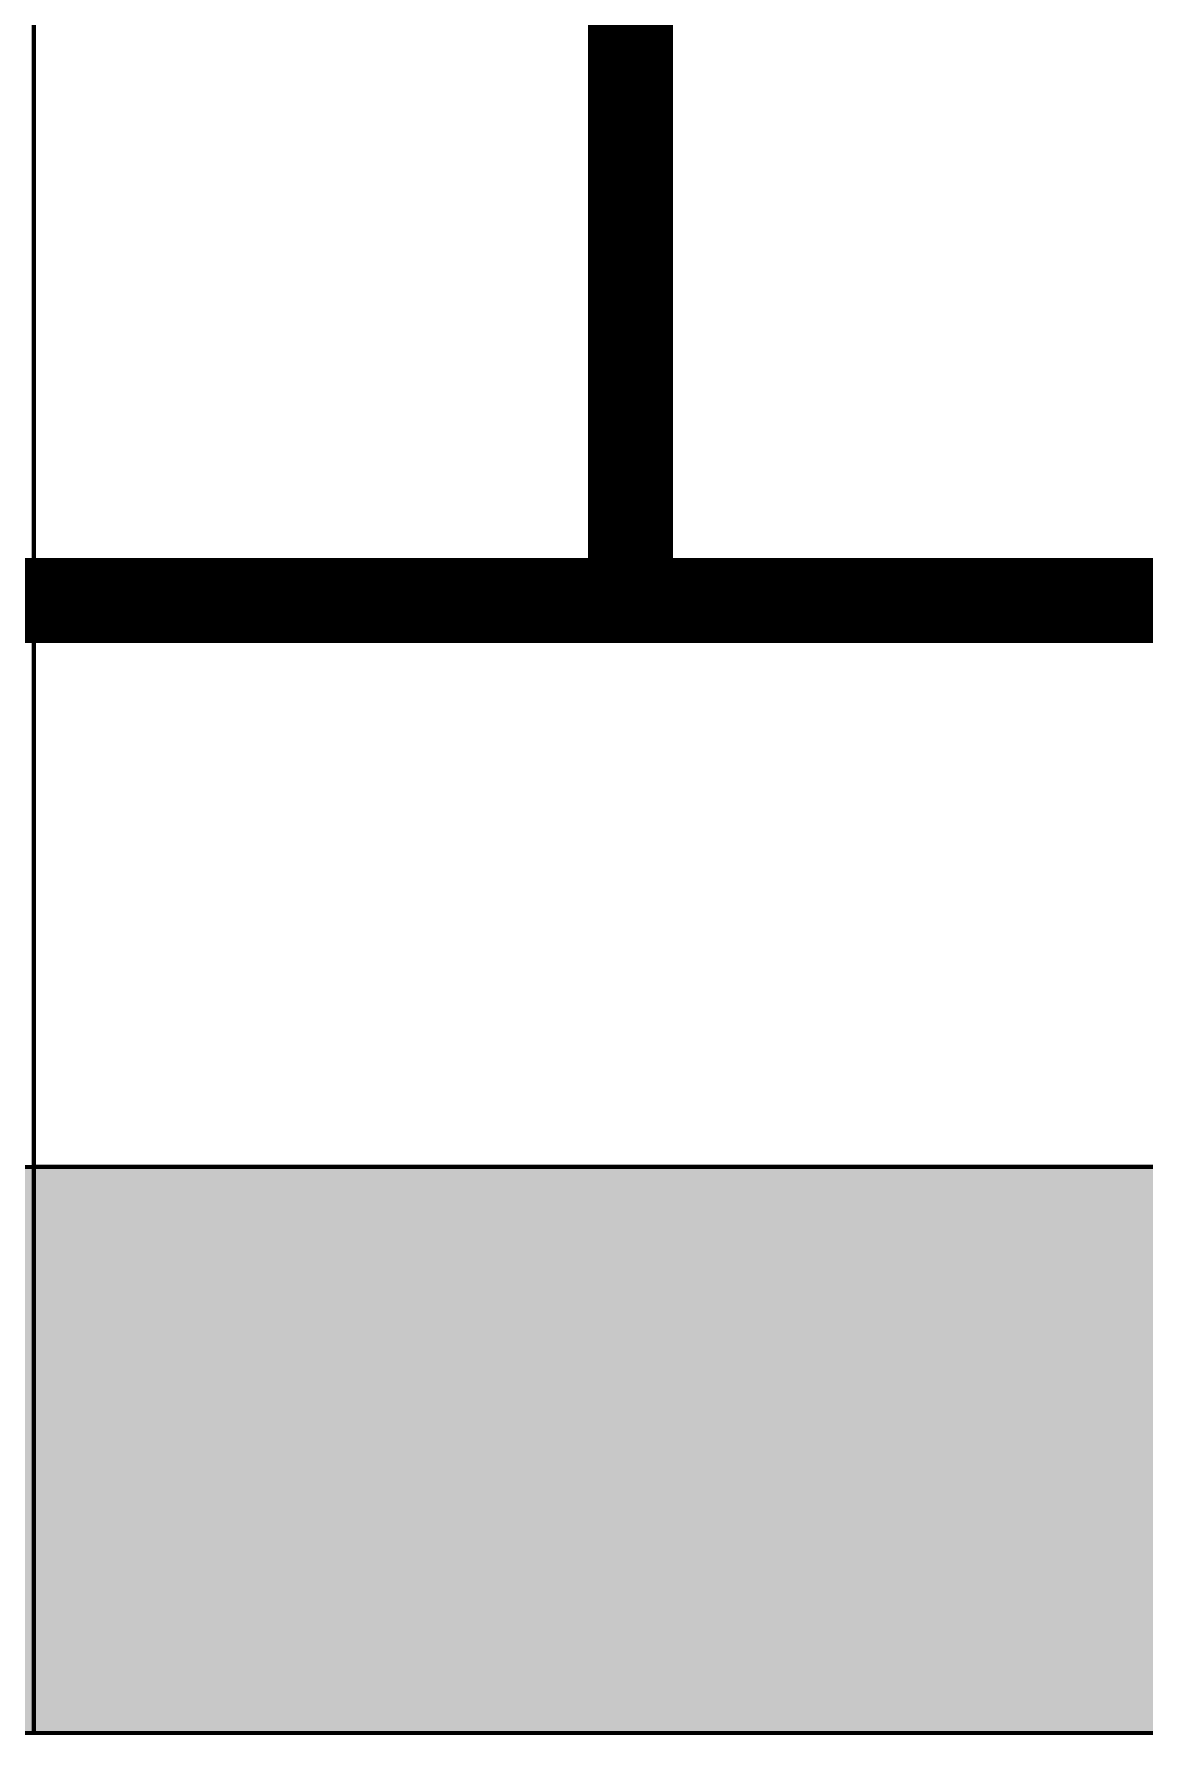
# Model space of a CAD drawing. Header units: millimetres. Extents: x -116965 to 323937, y 291661 to 566926.
# Drawn here: x -48032 to -47836, y 304837.4 to 305137.3 of the extents above; entities that cross this region are included whole.
import ezdxf

# ---------------------------------------------------------------- set-up
doc = ezdxf.new("R2010")
doc.units = ezdxf.units.MM
doc.layers.get('0').update_dxf_attribs({"lineweight": 18})
doc.layers.add('C00-00-00', color=7, linetype='Continuous')
doc.layers.add('C34-3A-40', color=7, linetype='Continuous', true_color=0x343a40)
doc.layers.add('C62-64-69', color=7, linetype='Continuous', true_color=0x626469)

msp = doc.modelspace()

# ---------------------------------------------------------------- hatches: boundary and pattern name
at = {"layer": 'C34-3A-40'}
h = msp.add_hatch(color=256, dxfattribs=at)
h.dxf.hatch_style = 2
h.paths.add_polyline_path([(-48731.862637, 304937.340052), (-48031.960346, 304937.340052), (-48031.960346, 304837.354008), (-48731.862637, 304837.354008)])
h = msp.add_hatch(color=256, dxfattribs=at)
h.dxf.hatch_style = 2
h.paths.add_polyline_path([(-48031.960346, 304937.340052), (-47831.988262, 304937.340052), (-47831.988262, 304837.354008), (-48031.960346, 304837.354008)])
at = {"layer": 'C62-64-69'}
h = msp.add_hatch(color=256, dxfattribs=at)
h.dxf.hatch_style = 2
h.paths.add_polyline_path([(-48059.956437, 304928.341308), (-48027.960902, 304928.341308), (-48027.960902, 304921.342283), (-48059.956437, 304921.342283)])
h = msp.add_hatch(color=256, dxfattribs=at)
h.dxf.hatch_style = 2
h.paths.add_polyline_path([(-48031.960346, 304928.341308), (-47999.964812, 304928.341308), (-47999.964812, 304921.342283), (-48031.960346, 304921.342283)])
h = msp.add_hatch(color=256, dxfattribs=at)
h.dxf.hatch_style = 2
h.paths.add_polyline_path([(-47999.964812, 304928.341308), (-47967.969281, 304928.341308), (-47967.969281, 304921.342283), (-47999.964812, 304921.342283)])
h = msp.add_hatch(color=256, dxfattribs=at)
h.dxf.hatch_style = 2
h.paths.add_polyline_path([(-47999.964812, 304928.341308), (-47967.969281, 304928.341308), (-47967.969281, 304921.342283), (-47999.964812, 304921.342283)])
h = msp.add_hatch(color=256, dxfattribs=at)
h.dxf.hatch_style = 2
h.paths.add_polyline_path([(-47967.969281, 304928.341308), (-47935.973746, 304928.341308), (-47935.973746, 304921.342283), (-47967.969281, 304921.342283)])
h = msp.add_hatch(color=256, dxfattribs=at)
h.dxf.hatch_style = 2
h.paths.add_polyline_path([(-47967.969281, 304928.341308), (-47935.973746, 304928.341308), (-47935.973746, 304921.342283), (-47967.969281, 304921.342283)])
h = msp.add_hatch(color=256, dxfattribs=at)
h.dxf.hatch_style = 2
h.paths.add_polyline_path([(-47935.973746, 304928.341308), (-47903.978212, 304928.341308), (-47903.978212, 304921.342283), (-47935.973746, 304921.342283)])
h = msp.add_hatch(color=256, dxfattribs=at)
h.dxf.hatch_style = 2
h.paths.add_polyline_path([(-47935.973746, 304928.341308), (-47903.978212, 304928.341308), (-47903.978212, 304921.342283), (-47935.973746, 304921.342283)])
h = msp.add_hatch(color=256, dxfattribs=at)
h.dxf.hatch_style = 2
h.paths.add_polyline_path([(-47903.978212, 304928.341308), (-47871.982681, 304928.341308), (-47871.982681, 304921.342283), (-47903.978212, 304921.342283)])
h = msp.add_hatch(color=256, dxfattribs=at)
h.dxf.hatch_style = 2
h.paths.add_polyline_path([(-47903.978212, 304928.341308), (-47871.982681, 304928.341308), (-47871.982681, 304921.342283), (-47903.978212, 304921.342283)])
h = msp.add_hatch(color=256, dxfattribs=at)
h.dxf.hatch_style = 2
h.paths.add_polyline_path([(-47871.982681, 304928.341308), (-47839.987146, 304928.341308), (-47839.987146, 304921.342283), (-47871.982681, 304921.342283)])
h = msp.add_hatch(color=256, dxfattribs=at)
h.dxf.hatch_style = 2
h.paths.add_polyline_path([(-48059.956437, 304921.342283), (-48027.960902, 304921.342283), (-48027.960902, 304919.342564), (-48059.956437, 304919.342564)])
h = msp.add_hatch(color=256, dxfattribs=at)
h.dxf.hatch_style = 2
h.paths.add_polyline_path([(-48059.956437, 304919.342564), (-48027.960902, 304919.342564), (-48027.960902, 304912.343539), (-48059.956437, 304912.343539)])
h = msp.add_hatch(color=256, dxfattribs=at)
h.dxf.hatch_style = 2
h.paths.add_polyline_path([(-48031.960346, 304921.342283), (-47999.964812, 304921.342283), (-47999.964812, 304919.342564), (-48031.960346, 304919.342564)])
h = msp.add_hatch(color=256, dxfattribs=at)
h.dxf.hatch_style = 2
h.paths.add_polyline_path([(-48031.960346, 304919.342564), (-47999.964812, 304919.342564), (-47999.964812, 304912.343539), (-48031.960346, 304912.343539)])
h = msp.add_hatch(color=256, dxfattribs=at)
h.dxf.hatch_style = 2
h.paths.add_polyline_path([(-47999.964812, 304921.342283), (-47967.969281, 304921.342283), (-47967.969281, 304919.342564), (-47999.964812, 304919.342564)])
h = msp.add_hatch(color=256, dxfattribs=at)
h.dxf.hatch_style = 2
h.paths.add_polyline_path([(-47999.964812, 304921.342283), (-47967.969281, 304921.342283), (-47967.969281, 304919.342564), (-47999.964812, 304919.342564)])
h = msp.add_hatch(color=256, dxfattribs=at)
h.dxf.hatch_style = 2
h.paths.add_polyline_path([(-47999.964812, 304919.342564), (-47967.969281, 304919.342564), (-47967.969281, 304912.343539), (-47999.964812, 304912.343539)])
h = msp.add_hatch(color=256, dxfattribs=at)
h.dxf.hatch_style = 2
h.paths.add_polyline_path([(-47999.964812, 304919.342564), (-47967.969281, 304919.342564), (-47967.969281, 304912.343539), (-47999.964812, 304912.343539)])
h = msp.add_hatch(color=256, dxfattribs=at)
h.dxf.hatch_style = 2
h.paths.add_polyline_path([(-47967.969281, 304921.342283), (-47935.973746, 304921.342283), (-47935.973746, 304919.342564), (-47967.969281, 304919.342564)])
h = msp.add_hatch(color=256, dxfattribs=at)
h.dxf.hatch_style = 2
h.paths.add_polyline_path([(-47967.969281, 304921.342283), (-47935.973746, 304921.342283), (-47935.973746, 304919.342564), (-47967.969281, 304919.342564)])
h = msp.add_hatch(color=256, dxfattribs=at)
h.dxf.hatch_style = 2
h.paths.add_polyline_path([(-47967.969281, 304919.342564), (-47935.973746, 304919.342564), (-47935.973746, 304912.343539), (-47967.969281, 304912.343539)])
h = msp.add_hatch(color=256, dxfattribs=at)
h.dxf.hatch_style = 2
h.paths.add_polyline_path([(-47967.969281, 304919.342564), (-47935.973746, 304919.342564), (-47935.973746, 304912.343539), (-47967.969281, 304912.343539)])
h = msp.add_hatch(color=256, dxfattribs=at)
h.dxf.hatch_style = 2
h.paths.add_polyline_path([(-47935.973746, 304921.342283), (-47903.978212, 304921.342283), (-47903.978212, 304919.342564), (-47935.973746, 304919.342564)])
h = msp.add_hatch(color=256, dxfattribs=at)
h.dxf.hatch_style = 2
h.paths.add_polyline_path([(-47935.973746, 304921.342283), (-47903.978212, 304921.342283), (-47903.978212, 304919.342564), (-47935.973746, 304919.342564)])
h = msp.add_hatch(color=256, dxfattribs=at)
h.dxf.hatch_style = 2
h.paths.add_polyline_path([(-47935.973746, 304919.342564), (-47903.978212, 304919.342564), (-47903.978212, 304912.343539), (-47935.973746, 304912.343539)])
h = msp.add_hatch(color=256, dxfattribs=at)
h.dxf.hatch_style = 2
h.paths.add_polyline_path([(-47935.973746, 304919.342564), (-47903.978212, 304919.342564), (-47903.978212, 304912.343539), (-47935.973746, 304912.343539)])
h = msp.add_hatch(color=256, dxfattribs=at)
h.dxf.hatch_style = 2
h.paths.add_polyline_path([(-47903.978212, 304921.342283), (-47871.982681, 304921.342283), (-47871.982681, 304919.342564), (-47903.978212, 304919.342564)])
h = msp.add_hatch(color=256, dxfattribs=at)
h.dxf.hatch_style = 2
h.paths.add_polyline_path([(-47903.978212, 304921.342283), (-47871.982681, 304921.342283), (-47871.982681, 304919.342564), (-47903.978212, 304919.342564)])
h = msp.add_hatch(color=256, dxfattribs=at)
h.dxf.hatch_style = 2
h.paths.add_polyline_path([(-47903.978212, 304919.342564), (-47871.982681, 304919.342564), (-47871.982681, 304912.343539), (-47903.978212, 304912.343539)])
h = msp.add_hatch(color=256, dxfattribs=at)
h.dxf.hatch_style = 2
h.paths.add_polyline_path([(-47903.978212, 304919.342564), (-47871.982681, 304919.342564), (-47871.982681, 304912.343539), (-47903.978212, 304912.343539)])
h = msp.add_hatch(color=256, dxfattribs=at)
h.dxf.hatch_style = 2
h.paths.add_polyline_path([(-47871.982681, 304921.342283), (-47839.987146, 304921.342283), (-47839.987146, 304919.342564), (-47871.982681, 304919.342564)])
h = msp.add_hatch(color=256, dxfattribs=at)
h.dxf.hatch_style = 2
h.paths.add_polyline_path([(-47871.982681, 304919.342564), (-47839.987146, 304919.342564), (-47839.987146, 304912.343539), (-47871.982681, 304912.343539)])
h = msp.add_hatch(color=256, dxfattribs=at)
h.dxf.hatch_style = 2
h.paths.add_polyline_path([(-48059.956437, 304912.343539), (-48027.960902, 304912.343539), (-48027.960902, 304910.34382), (-48059.956437, 304910.34382)])
h = msp.add_hatch(color=256, dxfattribs=at)
h.dxf.hatch_style = 2
h.paths.add_polyline_path([(-48059.956437, 304910.34382), (-48027.960902, 304910.34382), (-48027.960902, 304903.344795), (-48059.956437, 304903.344795)])
h = msp.add_hatch(color=256, dxfattribs=at)
h.dxf.hatch_style = 2
h.paths.add_polyline_path([(-48031.960346, 304912.343539), (-47999.964812, 304912.343539), (-47999.964812, 304910.34382), (-48031.960346, 304910.34382)])
h = msp.add_hatch(color=256, dxfattribs=at)
h.dxf.hatch_style = 2
h.paths.add_polyline_path([(-48031.960346, 304910.34382), (-47999.964812, 304910.34382), (-47999.964812, 304903.344795), (-48031.960346, 304903.344795)])
h = msp.add_hatch(color=256, dxfattribs=at)
h.dxf.hatch_style = 2
h.paths.add_polyline_path([(-47999.964812, 304912.343539), (-47967.969281, 304912.343539), (-47967.969281, 304910.34382), (-47999.964812, 304910.34382)])
h = msp.add_hatch(color=256, dxfattribs=at)
h.dxf.hatch_style = 2
h.paths.add_polyline_path([(-47999.964812, 304912.343539), (-47967.969281, 304912.343539), (-47967.969281, 304910.34382), (-47999.964812, 304910.34382)])
h = msp.add_hatch(color=256, dxfattribs=at)
h.dxf.hatch_style = 2
h.paths.add_polyline_path([(-47999.964812, 304910.34382), (-47967.969281, 304910.34382), (-47967.969281, 304903.344795), (-47999.964812, 304903.344795)])
h = msp.add_hatch(color=256, dxfattribs=at)
h.dxf.hatch_style = 2
h.paths.add_polyline_path([(-47999.964812, 304910.34382), (-47967.969281, 304910.34382), (-47967.969281, 304903.344795), (-47999.964812, 304903.344795)])
h = msp.add_hatch(color=256, dxfattribs=at)
h.dxf.hatch_style = 2
h.paths.add_polyline_path([(-47967.969281, 304912.343539), (-47935.973746, 304912.343539), (-47935.973746, 304910.34382), (-47967.969281, 304910.34382)])
h = msp.add_hatch(color=256, dxfattribs=at)
h.dxf.hatch_style = 2
h.paths.add_polyline_path([(-47967.969281, 304912.343539), (-47935.973746, 304912.343539), (-47935.973746, 304910.34382), (-47967.969281, 304910.34382)])
h = msp.add_hatch(color=256, dxfattribs=at)
h.dxf.hatch_style = 2
h.paths.add_polyline_path([(-47967.969281, 304910.34382), (-47935.973746, 304910.34382), (-47935.973746, 304903.344795), (-47967.969281, 304903.344795)])
h = msp.add_hatch(color=256, dxfattribs=at)
h.dxf.hatch_style = 2
h.paths.add_polyline_path([(-47967.969281, 304910.34382), (-47935.973746, 304910.34382), (-47935.973746, 304903.344795), (-47967.969281, 304903.344795)])
h = msp.add_hatch(color=256, dxfattribs=at)
h.dxf.hatch_style = 2
h.paths.add_polyline_path([(-47935.973746, 304912.343539), (-47903.978212, 304912.343539), (-47903.978212, 304910.34382), (-47935.973746, 304910.34382)])
h = msp.add_hatch(color=256, dxfattribs=at)
h.dxf.hatch_style = 2
h.paths.add_polyline_path([(-47935.973746, 304912.343539), (-47903.978212, 304912.343539), (-47903.978212, 304910.34382), (-47935.973746, 304910.34382)])
h = msp.add_hatch(color=256, dxfattribs=at)
h.dxf.hatch_style = 2
h.paths.add_polyline_path([(-47935.973746, 304910.34382), (-47903.978212, 304910.34382), (-47903.978212, 304903.344795), (-47935.973746, 304903.344795)])
h = msp.add_hatch(color=256, dxfattribs=at)
h.dxf.hatch_style = 2
h.paths.add_polyline_path([(-47935.973746, 304910.34382), (-47903.978212, 304910.34382), (-47903.978212, 304903.344795), (-47935.973746, 304903.344795)])
h = msp.add_hatch(color=256, dxfattribs=at)
h.dxf.hatch_style = 2
h.paths.add_polyline_path([(-47903.978212, 304912.343539), (-47871.982681, 304912.343539), (-47871.982681, 304910.34382), (-47903.978212, 304910.34382)])
h = msp.add_hatch(color=256, dxfattribs=at)
h.dxf.hatch_style = 2
h.paths.add_polyline_path([(-47903.978212, 304912.343539), (-47871.982681, 304912.343539), (-47871.982681, 304910.34382), (-47903.978212, 304910.34382)])
h = msp.add_hatch(color=256, dxfattribs=at)
h.dxf.hatch_style = 2
h.paths.add_polyline_path([(-47903.978212, 304910.34382), (-47871.982681, 304910.34382), (-47871.982681, 304903.344795), (-47903.978212, 304903.344795)])
h = msp.add_hatch(color=256, dxfattribs=at)
h.dxf.hatch_style = 2
h.paths.add_polyline_path([(-47903.978212, 304910.34382), (-47871.982681, 304910.34382), (-47871.982681, 304903.344795), (-47903.978212, 304903.344795)])
h = msp.add_hatch(color=256, dxfattribs=at)
h.dxf.hatch_style = 2
h.paths.add_polyline_path([(-47871.982681, 304912.343539), (-47839.987146, 304912.343539), (-47839.987146, 304910.34382), (-47871.982681, 304910.34382)])
h = msp.add_hatch(color=256, dxfattribs=at)
h.dxf.hatch_style = 2
h.paths.add_polyline_path([(-47871.982681, 304910.34382), (-47839.987146, 304910.34382), (-47839.987146, 304903.344795), (-47871.982681, 304903.344795)])
h = msp.add_hatch(color=256, dxfattribs=at)
h.dxf.hatch_style = 2
h.paths.add_polyline_path([(-48059.956437, 304903.344795), (-48027.960902, 304903.344795), (-48027.960902, 304901.345077), (-48059.956437, 304901.345077)])
h = msp.add_hatch(color=256, dxfattribs=at)
h.dxf.hatch_style = 2
h.paths.add_polyline_path([(-48059.956437, 304901.345077), (-48027.960902, 304901.345077), (-48027.960902, 304894.346051), (-48059.956437, 304894.346051)])
h = msp.add_hatch(color=256, dxfattribs=at)
h.dxf.hatch_style = 2
h.paths.add_polyline_path([(-48031.960346, 304903.344795), (-47999.964812, 304903.344795), (-47999.964812, 304901.345077), (-48031.960346, 304901.345077)])
h = msp.add_hatch(color=256, dxfattribs=at)
h.dxf.hatch_style = 2
h.paths.add_polyline_path([(-48031.960346, 304901.345077), (-47999.964812, 304901.345077), (-47999.964812, 304894.346051), (-48031.960346, 304894.346051)])
h = msp.add_hatch(color=256, dxfattribs=at)
h.dxf.hatch_style = 2
h.paths.add_polyline_path([(-47999.964812, 304903.344795), (-47967.969281, 304903.344795), (-47967.969281, 304901.345077), (-47999.964812, 304901.345077)])
h = msp.add_hatch(color=256, dxfattribs=at)
h.dxf.hatch_style = 2
h.paths.add_polyline_path([(-47999.964812, 304903.344795), (-47967.969281, 304903.344795), (-47967.969281, 304901.345077), (-47999.964812, 304901.345077)])
h = msp.add_hatch(color=256, dxfattribs=at)
h.dxf.hatch_style = 2
h.paths.add_polyline_path([(-47999.964812, 304901.345077), (-47967.969281, 304901.345077), (-47967.969281, 304894.346051), (-47999.964812, 304894.346051)])
h = msp.add_hatch(color=256, dxfattribs=at)
h.dxf.hatch_style = 2
h.paths.add_polyline_path([(-47999.964812, 304901.345077), (-47967.969281, 304901.345077), (-47967.969281, 304894.346051), (-47999.964812, 304894.346051)])
h = msp.add_hatch(color=256, dxfattribs=at)
h.dxf.hatch_style = 2
h.paths.add_polyline_path([(-47967.969281, 304903.344795), (-47935.973746, 304903.344795), (-47935.973746, 304901.345077), (-47967.969281, 304901.345077)])
h = msp.add_hatch(color=256, dxfattribs=at)
h.dxf.hatch_style = 2
h.paths.add_polyline_path([(-47967.969281, 304903.344795), (-47935.973746, 304903.344795), (-47935.973746, 304901.345077), (-47967.969281, 304901.345077)])
h = msp.add_hatch(color=256, dxfattribs=at)
h.dxf.hatch_style = 2
h.paths.add_polyline_path([(-47967.969281, 304901.345077), (-47935.973746, 304901.345077), (-47935.973746, 304894.346051), (-47967.969281, 304894.346051)])
h = msp.add_hatch(color=256, dxfattribs=at)
h.dxf.hatch_style = 2
h.paths.add_polyline_path([(-47967.969281, 304901.345077), (-47935.973746, 304901.345077), (-47935.973746, 304894.346051), (-47967.969281, 304894.346051)])
h = msp.add_hatch(color=256, dxfattribs=at)
h.dxf.hatch_style = 2
h.paths.add_polyline_path([(-47935.973746, 304903.344795), (-47903.978212, 304903.344795), (-47903.978212, 304901.345077), (-47935.973746, 304901.345077)])
h = msp.add_hatch(color=256, dxfattribs=at)
h.dxf.hatch_style = 2
h.paths.add_polyline_path([(-47935.973746, 304903.344795), (-47903.978212, 304903.344795), (-47903.978212, 304901.345077), (-47935.973746, 304901.345077)])
h = msp.add_hatch(color=256, dxfattribs=at)
h.dxf.hatch_style = 2
h.paths.add_polyline_path([(-47935.973746, 304901.345077), (-47903.978212, 304901.345077), (-47903.978212, 304894.346051), (-47935.973746, 304894.346051)])
h = msp.add_hatch(color=256, dxfattribs=at)
h.dxf.hatch_style = 2
h.paths.add_polyline_path([(-47935.973746, 304901.345077), (-47903.978212, 304901.345077), (-47903.978212, 304894.346051), (-47935.973746, 304894.346051)])
h = msp.add_hatch(color=256, dxfattribs=at)
h.dxf.hatch_style = 2
h.paths.add_polyline_path([(-47903.978212, 304903.344795), (-47871.982681, 304903.344795), (-47871.982681, 304901.345077), (-47903.978212, 304901.345077)])
h = msp.add_hatch(color=256, dxfattribs=at)
h.dxf.hatch_style = 2
h.paths.add_polyline_path([(-47903.978212, 304903.344795), (-47871.982681, 304903.344795), (-47871.982681, 304901.345077), (-47903.978212, 304901.345077)])
h = msp.add_hatch(color=256, dxfattribs=at)
h.dxf.hatch_style = 2
h.paths.add_polyline_path([(-47903.978212, 304901.345077), (-47871.982681, 304901.345077), (-47871.982681, 304894.346051), (-47903.978212, 304894.346051)])
h = msp.add_hatch(color=256, dxfattribs=at)
h.dxf.hatch_style = 2
h.paths.add_polyline_path([(-47903.978212, 304901.345077), (-47871.982681, 304901.345077), (-47871.982681, 304894.346051), (-47903.978212, 304894.346051)])
h = msp.add_hatch(color=256, dxfattribs=at)
h.dxf.hatch_style = 2
h.paths.add_polyline_path([(-47871.982681, 304903.344795), (-47839.987146, 304903.344795), (-47839.987146, 304901.345077), (-47871.982681, 304901.345077)])
h = msp.add_hatch(color=256, dxfattribs=at)
h.dxf.hatch_style = 2
h.paths.add_polyline_path([(-47871.982681, 304901.345077), (-47839.987146, 304901.345077), (-47839.987146, 304894.346051), (-47871.982681, 304894.346051)])
h = msp.add_hatch(color=256, dxfattribs=at)
h.dxf.hatch_style = 2
h.paths.add_polyline_path([(-48059.956437, 304894.346051), (-48027.960902, 304894.346051), (-48027.960902, 304892.346333), (-48059.956437, 304892.346333)])
h = msp.add_hatch(color=256, dxfattribs=at)
h.dxf.hatch_style = 2
h.paths.add_polyline_path([(-48059.956437, 304892.346333), (-48027.960902, 304892.346333), (-48027.960902, 304885.347308), (-48059.956437, 304885.347308)])
h = msp.add_hatch(color=256, dxfattribs=at)
h.dxf.hatch_style = 2
h.paths.add_polyline_path([(-48031.960346, 304894.346051), (-47999.964812, 304894.346051), (-47999.964812, 304892.346333), (-48031.960346, 304892.346333)])
h = msp.add_hatch(color=256, dxfattribs=at)
h.dxf.hatch_style = 2
h.paths.add_polyline_path([(-48031.960346, 304892.346333), (-47999.964812, 304892.346333), (-47999.964812, 304885.347308), (-48031.960346, 304885.347308)])
h = msp.add_hatch(color=256, dxfattribs=at)
h.dxf.hatch_style = 2
h.paths.add_polyline_path([(-47999.964812, 304894.346051), (-47967.969281, 304894.346051), (-47967.969281, 304892.346333), (-47999.964812, 304892.346333)])
h = msp.add_hatch(color=256, dxfattribs=at)
h.dxf.hatch_style = 2
h.paths.add_polyline_path([(-47999.964812, 304894.346051), (-47967.969281, 304894.346051), (-47967.969281, 304892.346333), (-47999.964812, 304892.346333)])
h = msp.add_hatch(color=256, dxfattribs=at)
h.dxf.hatch_style = 2
h.paths.add_polyline_path([(-47999.964812, 304892.346333), (-47967.969281, 304892.346333), (-47967.969281, 304885.347308), (-47999.964812, 304885.347308)])
h = msp.add_hatch(color=256, dxfattribs=at)
h.dxf.hatch_style = 2
h.paths.add_polyline_path([(-47999.964812, 304892.346333), (-47967.969281, 304892.346333), (-47967.969281, 304885.347308), (-47999.964812, 304885.347308)])
h = msp.add_hatch(color=256, dxfattribs=at)
h.dxf.hatch_style = 2
h.paths.add_polyline_path([(-47967.969281, 304894.346051), (-47935.973746, 304894.346051), (-47935.973746, 304892.346333), (-47967.969281, 304892.346333)])
h = msp.add_hatch(color=256, dxfattribs=at)
h.dxf.hatch_style = 2
h.paths.add_polyline_path([(-47967.969281, 304894.346051), (-47935.973746, 304894.346051), (-47935.973746, 304892.346333), (-47967.969281, 304892.346333)])
h = msp.add_hatch(color=256, dxfattribs=at)
h.dxf.hatch_style = 2
h.paths.add_polyline_path([(-47967.969281, 304892.346333), (-47935.973746, 304892.346333), (-47935.973746, 304885.347308), (-47967.969281, 304885.347308)])
h = msp.add_hatch(color=256, dxfattribs=at)
h.dxf.hatch_style = 2
h.paths.add_polyline_path([(-47967.969281, 304892.346333), (-47935.973746, 304892.346333), (-47935.973746, 304885.347308), (-47967.969281, 304885.347308)])
h = msp.add_hatch(color=256, dxfattribs=at)
h.dxf.hatch_style = 2
h.paths.add_polyline_path([(-47935.973746, 304894.346051), (-47903.978212, 304894.346051), (-47903.978212, 304892.346333), (-47935.973746, 304892.346333)])
h = msp.add_hatch(color=256, dxfattribs=at)
h.dxf.hatch_style = 2
h.paths.add_polyline_path([(-47935.973746, 304894.346051), (-47903.978212, 304894.346051), (-47903.978212, 304892.346333), (-47935.973746, 304892.346333)])
h = msp.add_hatch(color=256, dxfattribs=at)
h.dxf.hatch_style = 2
h.paths.add_polyline_path([(-47935.973746, 304892.346333), (-47903.978212, 304892.346333), (-47903.978212, 304885.347308), (-47935.973746, 304885.347308)])
h = msp.add_hatch(color=256, dxfattribs=at)
h.dxf.hatch_style = 2
h.paths.add_polyline_path([(-47935.973746, 304892.346333), (-47903.978212, 304892.346333), (-47903.978212, 304885.347308), (-47935.973746, 304885.347308)])
h = msp.add_hatch(color=256, dxfattribs=at)
h.dxf.hatch_style = 2
h.paths.add_polyline_path([(-47903.978212, 304894.346051), (-47871.982681, 304894.346051), (-47871.982681, 304892.346333), (-47903.978212, 304892.346333)])
h = msp.add_hatch(color=256, dxfattribs=at)
h.dxf.hatch_style = 2
h.paths.add_polyline_path([(-47903.978212, 304894.346051), (-47871.982681, 304894.346051), (-47871.982681, 304892.346333), (-47903.978212, 304892.346333)])
h = msp.add_hatch(color=256, dxfattribs=at)
h.dxf.hatch_style = 2
h.paths.add_polyline_path([(-47903.978212, 304892.346333), (-47871.982681, 304892.346333), (-47871.982681, 304885.347308), (-47903.978212, 304885.347308)])
h = msp.add_hatch(color=256, dxfattribs=at)
h.dxf.hatch_style = 2
h.paths.add_polyline_path([(-47903.978212, 304892.346333), (-47871.982681, 304892.346333), (-47871.982681, 304885.347308), (-47903.978212, 304885.347308)])
h = msp.add_hatch(color=256, dxfattribs=at)
h.dxf.hatch_style = 2
h.paths.add_polyline_path([(-47871.982681, 304894.346051), (-47839.987146, 304894.346051), (-47839.987146, 304892.346333), (-47871.982681, 304892.346333)])
h = msp.add_hatch(color=256, dxfattribs=at)
h.dxf.hatch_style = 2
h.paths.add_polyline_path([(-47871.982681, 304892.346333), (-47839.987146, 304892.346333), (-47839.987146, 304885.347308), (-47871.982681, 304885.347308)])
h = msp.add_hatch(color=256, dxfattribs=at)
h.dxf.hatch_style = 2
h.paths.add_polyline_path([(-48059.956437, 304885.347308), (-48027.960902, 304885.347308), (-48027.960902, 304883.347589), (-48059.956437, 304883.347589)])
h = msp.add_hatch(color=256, dxfattribs=at)
h.dxf.hatch_style = 2
h.paths.add_polyline_path([(-48031.960346, 304885.347308), (-47999.964812, 304885.347308), (-47999.964812, 304883.347589), (-48031.960346, 304883.347589)])
h = msp.add_hatch(color=256, dxfattribs=at)
h.dxf.hatch_style = 2
h.paths.add_polyline_path([(-47999.964812, 304885.347308), (-47967.969281, 304885.347308), (-47967.969281, 304883.347589), (-47999.964812, 304883.347589)])
h = msp.add_hatch(color=256, dxfattribs=at)
h.dxf.hatch_style = 2
h.paths.add_polyline_path([(-47999.964812, 304885.347308), (-47967.969281, 304885.347308), (-47967.969281, 304883.347589), (-47999.964812, 304883.347589)])
h = msp.add_hatch(color=256, dxfattribs=at)
h.dxf.hatch_style = 2
h.paths.add_polyline_path([(-47967.969281, 304885.347308), (-47935.973746, 304885.347308), (-47935.973746, 304883.347589), (-47967.969281, 304883.347589)])
h = msp.add_hatch(color=256, dxfattribs=at)
h.dxf.hatch_style = 2
h.paths.add_polyline_path([(-47967.969281, 304885.347308), (-47935.973746, 304885.347308), (-47935.973746, 304883.347589), (-47967.969281, 304883.347589)])
h = msp.add_hatch(color=256, dxfattribs=at)
h.dxf.hatch_style = 2
h.paths.add_polyline_path([(-47935.973746, 304885.347308), (-47903.978212, 304885.347308), (-47903.978212, 304883.347589), (-47935.973746, 304883.347589)])
h = msp.add_hatch(color=256, dxfattribs=at)
h.dxf.hatch_style = 2
h.paths.add_polyline_path([(-47935.973746, 304885.347308), (-47903.978212, 304885.347308), (-47903.978212, 304883.347589), (-47935.973746, 304883.347589)])
h = msp.add_hatch(color=256, dxfattribs=at)
h.dxf.hatch_style = 2
h.paths.add_polyline_path([(-47903.978212, 304885.347308), (-47871.982681, 304885.347308), (-47871.982681, 304883.347589), (-47903.978212, 304883.347589)])
h = msp.add_hatch(color=256, dxfattribs=at)
h.dxf.hatch_style = 2
h.paths.add_polyline_path([(-47903.978212, 304885.347308), (-47871.982681, 304885.347308), (-47871.982681, 304883.347589), (-47903.978212, 304883.347589)])
h = msp.add_hatch(color=256, dxfattribs=at)
h.dxf.hatch_style = 2
h.paths.add_polyline_path([(-47871.982681, 304885.347308), (-47839.987146, 304885.347308), (-47839.987146, 304883.347589), (-47871.982681, 304883.347589)])

# ---------------------------------------------------------------- linework, layer by layer
at = {"color": 1, "lineweight": -3, "ltscale": 5, "const_width": 15}
for points in [[(-47926.627588, 305037.326092), (-47926.627588, 306937.060883)], [(-48731.862637, 305037.326092), (-44132.448887, 305037.326092)]]:
    msp.add_lwpolyline(points, dxfattribs=at)
at = {"layer": 'C00-00-00', "lineweight": 211}
for points in [[(-48731.862637, 307037.046927), (-48031.960346, 307037.046927), (-48031.960346, 304837.354008), (-48731.862637, 304837.354008)], [(-48731.862637, 304937.340052), (-48031.960346, 304937.340052), (-48031.960346, 304837.354008), (-48731.862637, 304837.354008)], [(-48031.960346, 304937.340052), (-47831.988262, 304937.340052), (-47831.988262, 304837.354008), (-48031.960346, 304837.354008)]]:
    msp.add_lwpolyline(points, close=True, dxfattribs=at)
at = {"layer": 'C00-00-00', "lineweight": 100}
msp.add_lwpolyline([(-48031.960346, 306937.060883), (-47831.988262, 306937.060883), (-47831.988262, 304937.340052), (-48031.960346, 304937.340052)], close=True, dxfattribs=at)

doc.saveas('drawing.dxf')
